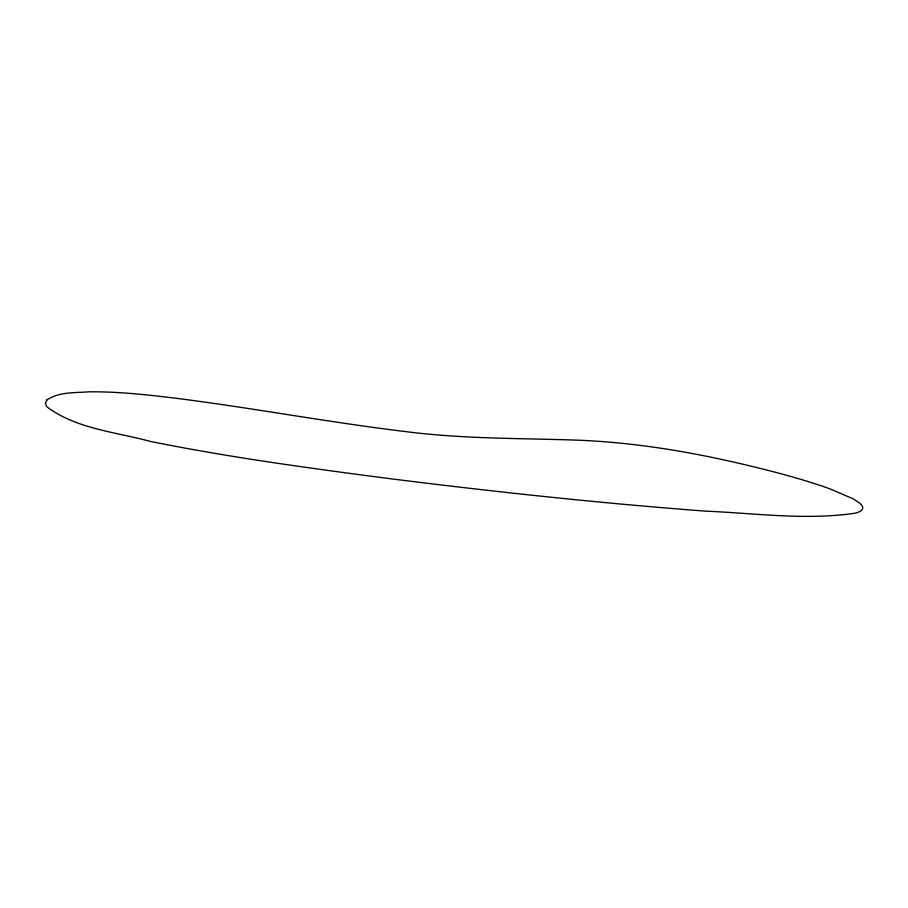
<?xml version="1.0" encoding="UTF-8"?>
<svg xmlns="http://www.w3.org/2000/svg" width="908" height="908" viewBox="0 0 908 908"><rect width="100%" height="100%" fill="white"/><g stroke="black" fill="none" stroke-linecap="round" stroke-linejoin="round"><path stroke-width="1.36" d="M46.841 399.974L45.4 403.118L46.762 406.705C76.158 428.985 115.668 431.89 150.319 441.424C228.498 457.189 307.585 467.904 386.638 478.255C492.794 491.614 599.212 503.134 705.913 511.159C755.49 513.258 805.771 520.477 855.188 513.19A207.421 24.198 9.4 0 0 859.683 503.157L852.941 498.719L829.844 488.822A262.628 30.645 9.4 0 0 777.997 472.954C712.247 455.68 645.009 442.729 576.943 440.142C519.785 438.167 462.41 438.961 405.581 431.584C328.072 422.231 251.3 407.737 173.848 397.988C145.813 394.628 117.643 391.575 89.37 391.813C75.171 392.914 59.156 391.654 46.841 399.974"/></g></svg>
